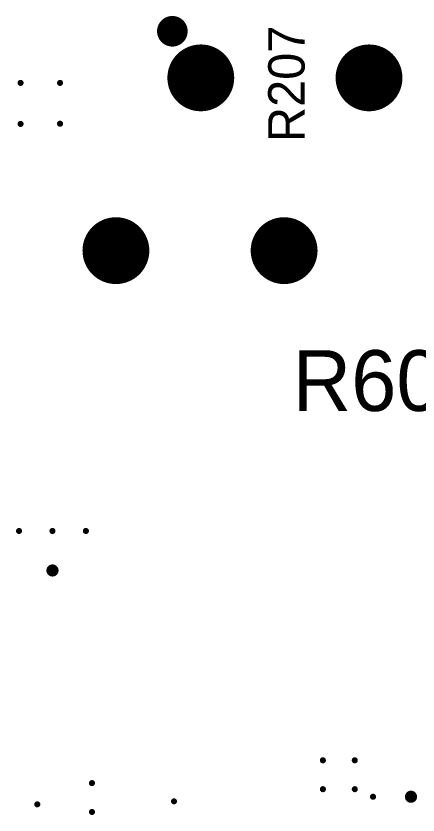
# Model space of a CAD drawing. Extents: x -22 to 197, y -17 to 116.
# Drawn here: x 123.07 to 129.69, y 54.99 to 68.14 of the extents above; entities that cross this region are included whole.
import ezdxf

# ---------------------------------------------------------------- set-up
doc = ezdxf.new("R2010")
doc.units = 0
doc.header["$MEASUREMENT"] = 0
doc.layers.add('DRILLDRAWING', color=1, linetype='CONTINUOUS')
doc.layers.add('TOPOVERLAY', color=2, linetype='CONTINUOUS')

msp = doc.modelspace()

# ---------------------------------------------------------------- linework, layer by layer
at = {"layer": 'DRILLDRAWING'}
for points, const_width in [([(125.841, 67.126, 1), (126.391, 67.126, 1)], 0.55), ([(128.609, 67.126, 1), (129.159, 67.126, 1)], 0.55), ([(123.125, 67.043, 1), (123.175, 67.043, 1)], 0.05), ([(123.775, 67.043, 1), (123.825, 67.043, 1)], 0.05), ([(126.09, 67.126, 1), (126.09, 67.126, 1)], 0.00000254), ([(123.775, 66.371, 1), (123.825, 66.371, 1)], 0.05), ([(123.125, 66.368, 1), (123.175, 66.368, 1)], 0.05), ([(124.444, 64.282, 1), (124.994, 64.282, 1)], 0.55), ([(127.212, 64.282, 1), (127.762, 64.282, 1)], 0.55), ([(123.1, 59.668, 1), (123.15, 59.668, 1)], 0.05), ([(123.65, 59.668, 1), (123.7, 59.668, 1)], 0.05), ([(124.2, 59.668, 1), (124.25, 59.668, 1)], 0.05), ([(123.625, 59.018, 1), (123.725, 59.018, 1)], 0.1), ([(128.1, 55.893, 1), (128.15, 55.893, 1)], 0.05), ([(128.625, 55.893, 1), (128.675, 55.893, 1)], 0.05), ([(124.3, 55.518, 1), (124.35, 55.518, 1)], 0.05), ([(128.1, 55.418, 1), (128.15, 55.418, 1)], 0.05), ([(128.625, 55.418, 1), (128.675, 55.418, 1)], 0.05), ([(129.525, 55.293, 1), (129.625, 55.293, 1)], 0.1), ([(125.65, 55.218, 1), (125.7, 55.218, 1)], 0.05), ([(128.925, 55.293, 1), (128.975, 55.293, 1)], 0.05), ([(123.4, 55.168, 1), (123.45, 55.168, 1)], 0.05), ([(124.3, 55.043, 1), (124.35, 55.043, 1)], 0.05)]:
    msp.add_lwpolyline(points, format="xyb", close=True, dxfattribs=dict(at, const_width=const_width))
at = {"layer": 'TOPOVERLAY'}
for points, const_width in [([(125.775, 67.893, 1), (125.521, 67.893, 1)], 0.25), ([(125.458, 67.893, 1), (125.583, 67.893, 1)], 0.125), ([(125.712, 67.893, 1), (125.837, 67.893, 1)], 0.125)]:
    msp.add_lwpolyline(points, format="xyb", close=True, dxfattribs=dict(at, const_width=const_width))

# ---------------------------------------------------------------- texts
for s, height, rotation, p in [('R207', 0.6, 90, (127.825, 66.068)), ('R601', 1, 360, (127.625, 61.643))]:
    msp.add_text(s, height=height, rotation=rotation, dxfattribs=at).set_placement(p)

doc.saveas('drawing.dxf')
